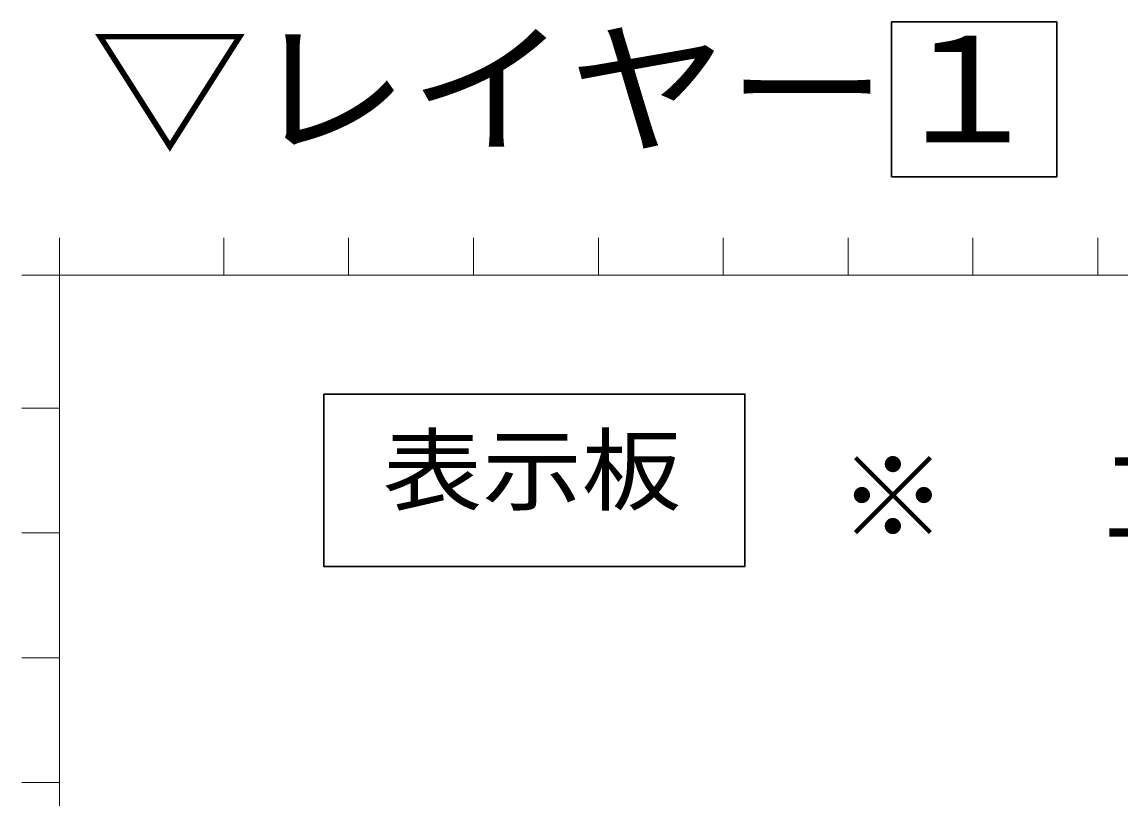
# Model space of a CAD drawing. Units: millimetres on the paper, enlarged 100 times, with parts at other scales. Extents: x -17213 to 22494, y -7705 to 13294.
# Drawn here: x -17213 to -11148, y 9006 to 13294 of the extents above; entities that cross this region are included whole.
import ezdxf
from ezdxf.enums import TextEntityAlignment as Align

# ---------------------------------------------------------------- set-up
doc = ezdxf.new("R2010")
doc.units = ezdxf.units.MM
doc.header["$LTSCALE"] = 100
for name, color, linetype, lineweight in [('0-0', 1, 'Continuous', 18), ('1-0', 7, 'Continuous', 30), ('1-1', 7, 'Continuous', 30)]:
    doc.layers.add(name, color=color, linetype=linetype, lineweight=lineweight)
doc.styles.add('HG丸ｺﾞｼｯｸM-PRO', font='')
doc.styles.get('HG丸ｺﾞｼｯｸM-PRO').set_extended_font_data('HG丸ｺﾞｼｯｸM-PRO')

msp = doc.modelspace()

# ---------------------------------------------------------------- linework, layer by layer
at = {"layer": '0-0'}
for p, q in [((-17006.3, 11895), (-17006.3, 12101.9)), ((-16098.7, 11895), (-16098.7, 12101.9)), ((-15409, 11895), (-15409, 12101.9)), ((-14719.4, 11895), (-14719.4, 12101.9)), ((-14029.7, 11895), (-14029.7, 12101.9)), ((-13340.1, 11895), (-13340.1, 12101.9)), ((-12650.4, 11895), (-12650.4, 12101.9)), ((-11960.8, 11895), (-11960.8, 12101.9)), ((-11271.1, 11895), (-11271.1, 12101.9)), ((-17006.3, 11895), (-17213.2, 11895)), ((-17006.3, 11895), (10797.8, 11895)), ((-17006.3, 11161), (-17213.2, 11161)), ((-17006.3, 10471.4), (-17213.2, 10471.4)), ((-17006.3, 9781.7), (-17213.2, 9781.7)), ((-17006.3, 9092.1), (-17213.2, 9092.1))]:
    msp.add_line(p, q, dxfattribs=at)
msp.add_lwpolyline([(10797.8, -7497.7), (-17006.3, -7497.7), (-17006.3, 11895)], dxfattribs=at)
at = {"layer": '1-0'}
msp.add_lwpolyline([(-12410.4, 13294), (-11497, 13294), (-11497, 12438.7), (-12410.4, 12438.7)], close=True, dxfattribs=at)
at = {"layer": '1-1'}
msp.add_lwpolyline([(-15546.6, 11238.6), (-13220.5, 11238.6), (-13220.5, 10285.7), (-15546.6, 10285.7)], close=True, dxfattribs=at)

# ---------------------------------------------------------------- texts
at = {"layer": '1-0', "style": 'HG丸ｺﾞｼｯｸM-PRO', "width": 1.1}
msp.add_text('▽レイヤー１', height=586.5, dxfattribs=at).set_placement((-16836.3, 12453.8), align=Align.BOTTOM_LEFT)
at = {"layer": '1-1', "style": 'HG丸ｺﾞｼｯｸM-PRO', "width": 1.1}
msp.add_text('表示板', height=366.6, dxfattribs=at).set_placement((-15220.7, 10524.3), align=Align.BOTTOM_LEFT)
at = {"layer": '1-1', "insert": (-15893.2, 10402.6), "char_height": 439.9, "attachment_point": 7, "style": 'HG丸ｺﾞｼｯｸM-PRO'}
msp.add_mtext('\\T1.22;\\~\\~\\~\\~\\~\\~\\~\\~\\~\\~\\~\\~\\~\\~\\~\\~※\u3000工事表示板\u3000\u3000\u3000\\~\u3000\u3000\u3000\u3000・\u3000お願い表示板', dxfattribs=at)

doc.saveas('drawing.dxf')
